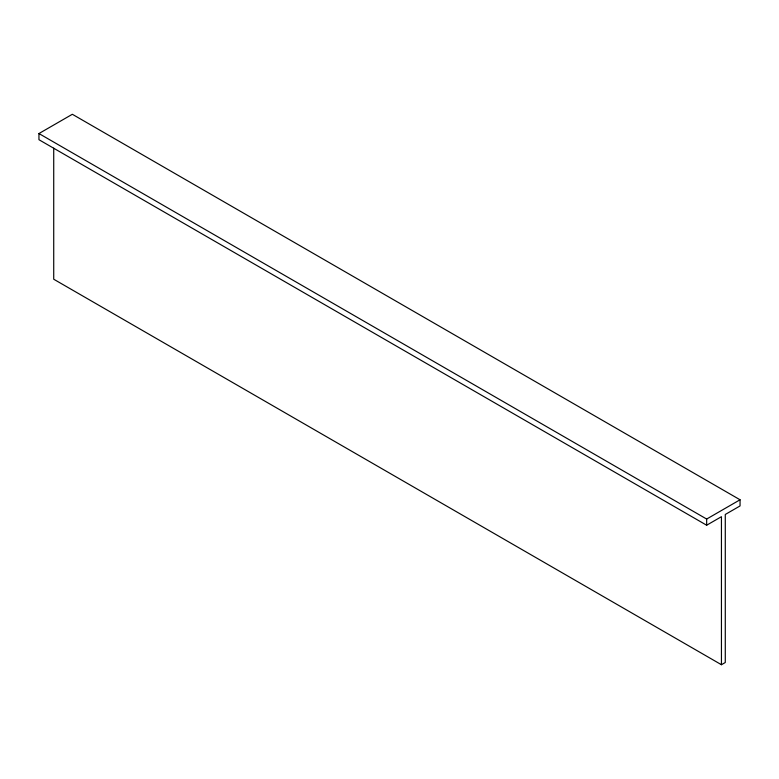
<?xml version="1.0" encoding="UTF-8"?>
<svg xmlns="http://www.w3.org/2000/svg" width="779" height="779" viewBox="0 0 779 779"><rect width="100%" height="100%" fill="white"/><g stroke="black" fill="none" stroke-linecap="round" stroke-linejoin="round"><path stroke-width="1.17" d="M721.442 664.721L721.442 516.691L706.66 525.221L38.95 139.714L38.95 133.55L72.34 114.279L740.05 499.777L740.05 505.941L725.278 514.471L725.278 662.51L721.442 664.721L53.722 279.223L53.722 148.176M38.95 133.55L706.66 519.048L740.05 499.777M706.66 519.048L706.66 525.221"/></g></svg>
